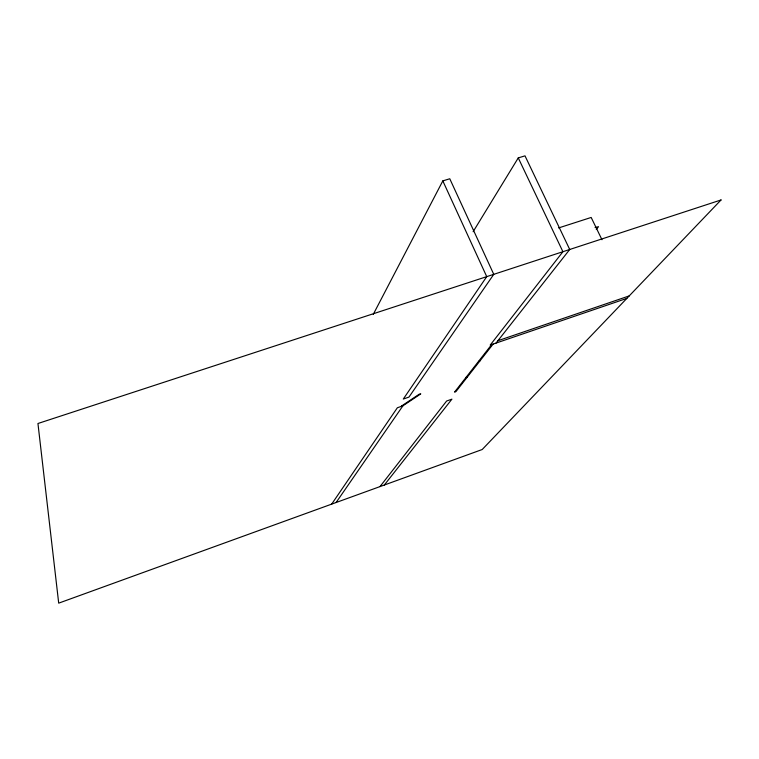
<?xml version="1.0" encoding="UTF-8"?>
<svg xmlns="http://www.w3.org/2000/svg" width="759" height="759" viewBox="0 0 759 759"><rect width="100%" height="100%" fill="white"/><g stroke="black" fill="none" stroke-linecap="round" stroke-linejoin="round"><path stroke-width="1.14" d="M373.267 314.359L442.82 180.889L449.774 178.763L493.767 274.341L408.949 397.09L403.295 399.044L486.737 276.637L442.82 180.889M473.132 231.713L518.264 157.9L525 155.851L569.724 249.483L496.063 343.068M331.674 504.128L397.355 407.763L402.906 405.828L420.771 393.893L419.319 394.139L401.454 406.084L402.906 405.828L336.104 502.515M379.984 486.604L446.643 401.008L451.909 399.168L384.329 485.02M491.671 344.567L454.556 392.099L455.893 391.635L493.132 344.074M596.28 229.465L598.5 226.704L595.075 227.577M466.14 377.261L467.525 376.787M478.493 361.445L479.906 360.961M497.904 340.725L629.22 295.906M626.858 298.382L490.21 345.07L562.912 251.713L518.264 157.9M558.605 227.937L591.176 217.453L601.972 239.721M721.05 199.959L482.202 449.518L58.699 603.149L37.95 423.503L721.05 199.959"/></g></svg>
